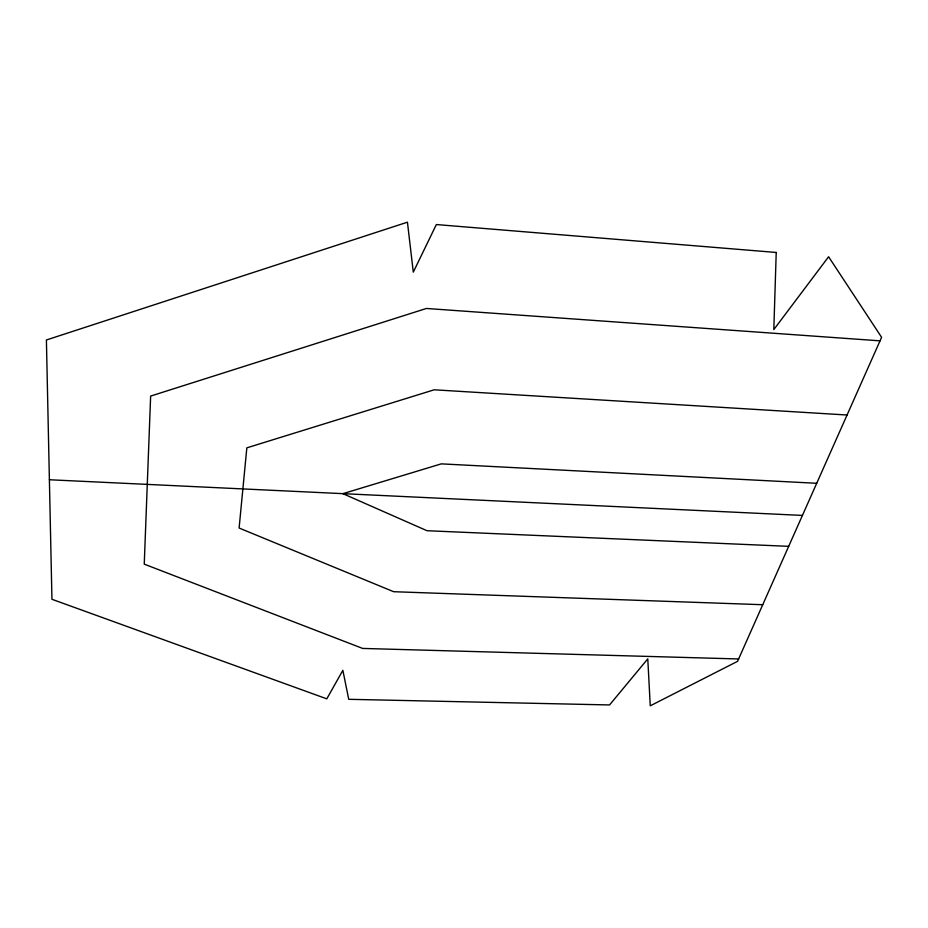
<?xml version="1.0" encoding="UTF-8"?>
<svg xmlns="http://www.w3.org/2000/svg" width="928" height="928" viewBox="0 0 928 928"><rect width="100%" height="100%" fill="white"/><g stroke="black" fill="none" stroke-linecap="round" stroke-linejoin="round"><path stroke-width="1.39" d="M738.618 658.961L362.639 648.428L144.246 564.143L150.638 396.082L426.416 308.467L880.034 340.843M762.723 604.72L393.646 591.704L239.111 528.032L246.836 447.853L434.2 389.795L847.055 415.013M788.684 546.337L426.984 530.712L342.896 493.661L441.299 463.861L816.71 483.291M49.393 479.753L802.43 515.423M776.226 252.462L773.813 329.579L828.6 256.754L881.6 337.316L737.563 661.339L650.261 705.814L647.779 658.857L609.568 704.944L348.719 699.306L342.861 670.318L326.795 698.842L51.945 599.279L46.4 339.984L407.438 222.186L413.296 272.136L436.346 224.553L776.226 252.462"/></g></svg>
